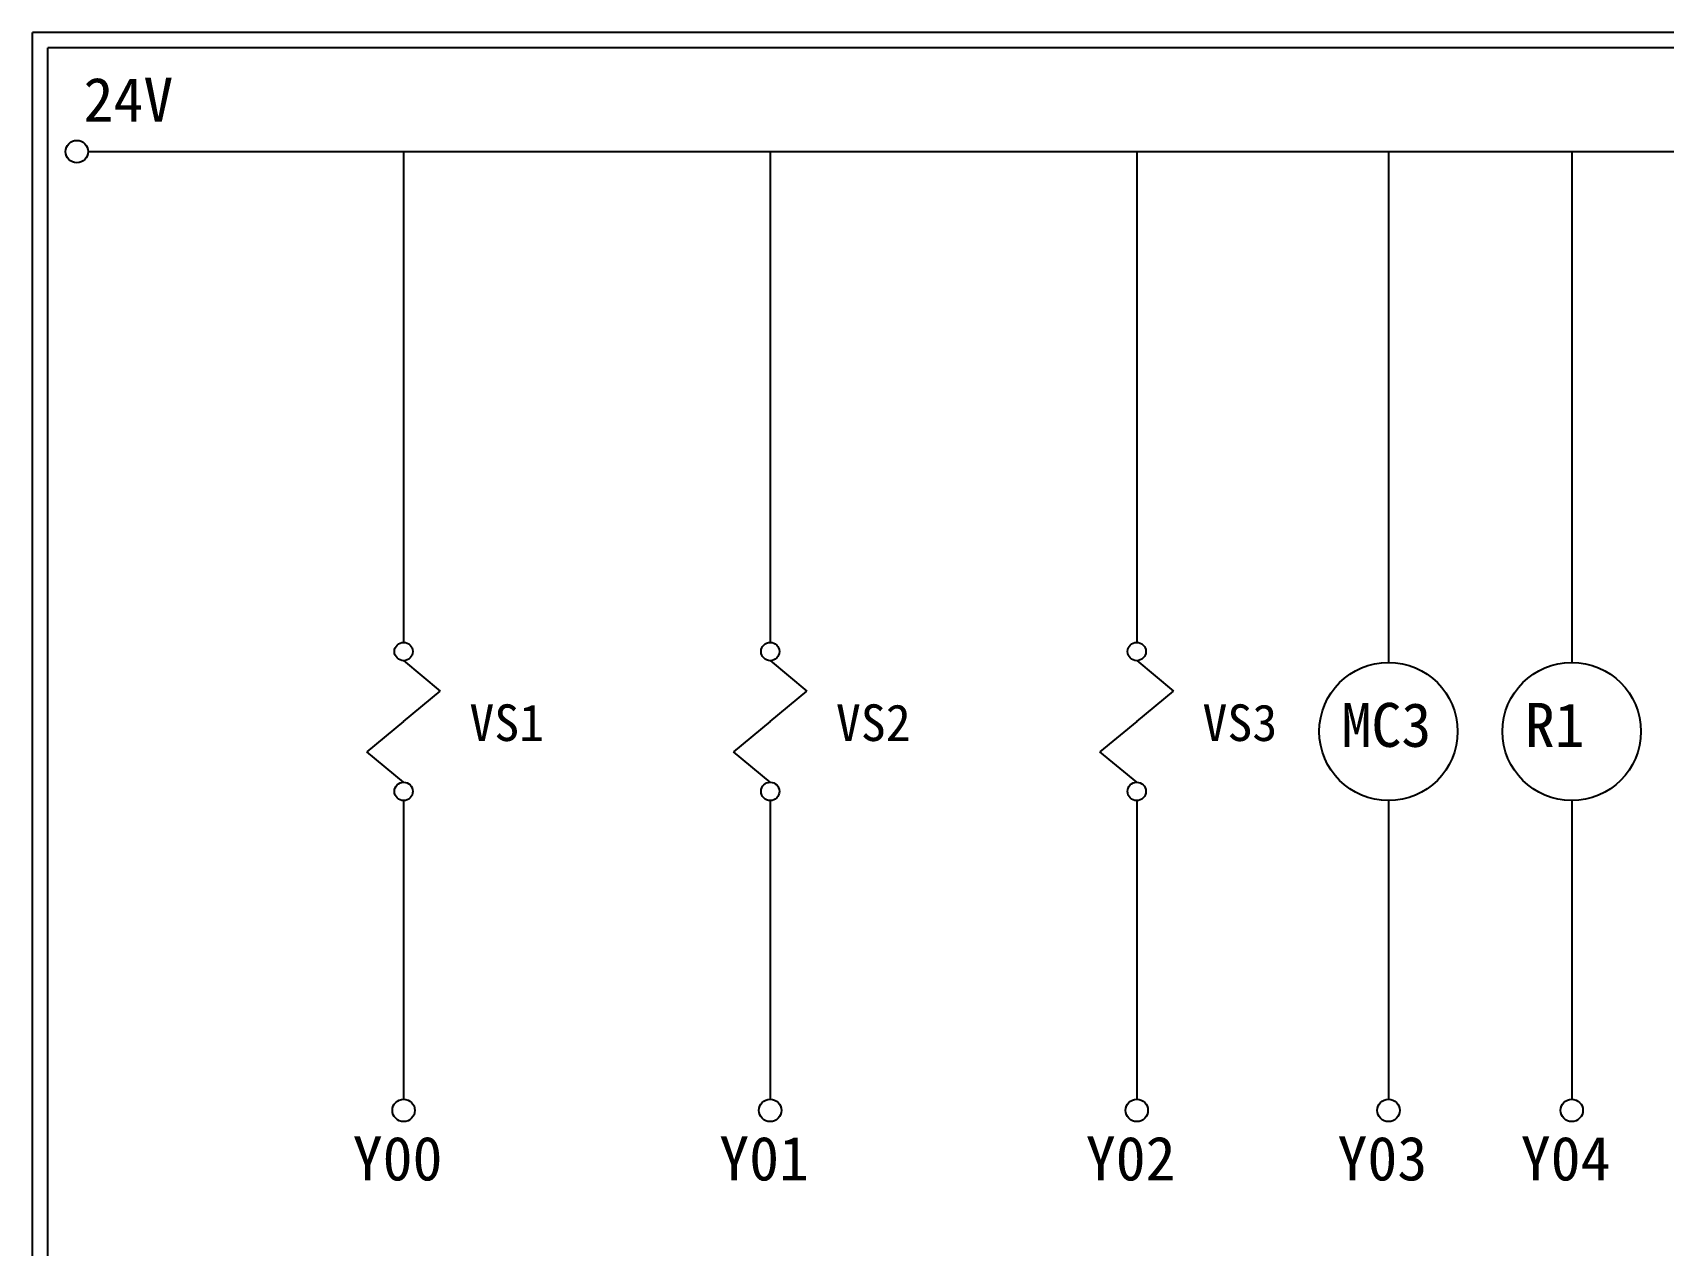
# Model space of a CAD drawing. Extents: x 926 to 1213, y 3 to 207.
# Drawn here: x 925.7 to 1059.2, y 107.6 to 207 of the extents above; entities that cross this region are included whole.
import ezdxf

# ---------------------------------------------------------------- set-up
doc = ezdxf.new("R2010")
doc.units = 0
doc.layers.add('圖框層', color=7, linetype='CONTINUOUS')
doc.layers.add('標尺寸層', color=3, linetype='CONTINUOUS')
doc.styles.add('STSL', font='kaiu.ttf')

msp = doc.modelspace()

# ---------------------------------------------------------------- linework, layer by layer
at = {"layer": '圖框層', "color": 7}
for p, q in [((1212.74, 206.97), (925.74, 206.97)), ((925.74, 3), (925.74, 206.97)), ((1211.49, 205.72), (926.99, 205.72)), ((926.99, 4.25), (926.99, 205.72))]:
    msp.add_line(p, q, dxfattribs=at)
at = {"layer": '標尺寸層', "color": 7}
for p, q in [((930.28, 197.22), (1207.88, 197.22)), ((956.11, 197.22), (956.11, 157.03)), ((986.11, 197.22), (986.11, 157.03)), ((1016.11, 197.22), (1016.11, 157.03)), ((1036.71, 197.22), (1036.71, 155.39)), ((1051.71, 197.22), (1051.71, 155.39)), ((956.11, 155.53), (959.11, 153.04)), ((986.11, 155.53), (989.11, 153.04)), ((1016.11, 155.53), (1019.11, 153.04)), ((956.11, 150.55), (959.11, 153.04)), ((986.11, 150.55), (989.11, 153.04)), ((1016.11, 150.55), (1019.11, 153.04)), ((956.11, 150.55), (953.1, 148.06)), ((986.11, 150.55), (983.1, 148.06)), ((1016.11, 150.55), (1013.1, 148.06)), ((956.11, 145.57), (953.1, 148.06)), ((986.11, 145.57), (983.1, 148.06)), ((1016.11, 145.57), (1013.1, 148.06)), ((956.11, 144.07), (956.11, 119.62)), ((986.11, 144.07), (986.11, 119.62)), ((1016.11, 144.07), (1016.11, 119.62)), ((1036.71, 144.07), (1036.71, 119.62)), ((1051.71, 144.07), (1051.71, 119.62))]:
    msp.add_line(p, q, dxfattribs=at)
for centre, radius in [((929.36, 197.22), 0.92), ((956.11, 156.28), 0.751), ((986.11, 156.28), 0.751), ((1016.11, 156.28), 0.751), ((1036.71, 149.73), 5.66), ((1051.71, 149.73), 5.66), ((956.11, 144.82), 0.751), ((986.11, 144.82), 0.751), ((1016.11, 144.82), 0.751), ((956.11, 118.7), 0.92), ((986.11, 118.7), 0.92), ((1016.11, 118.7), 0.92), ((1036.71, 118.7), 0.92), ((1051.71, 118.7), 0.92)]:
    msp.add_circle(centre, radius, dxfattribs=at)

# ---------------------------------------------------------------- texts
at = {"layer": '圖框層', "color": 4, "style": 'STSL'}
for s, height, p in [('24V', 3.6, (929.91, 199.68)), ('VS1', 3, (961.49, 148.95)), ('VS2', 3, (991.49, 148.95)), ('VS3', 3, (1021.49, 148.95)), ('MC3', 3.6, (1032.87, 148.47)), ('R1', 3.6, (1047.87, 148.47)), ('Y00', 3.6, (951.94, 112.96)), ('Y01', 3.6, (981.94, 112.96)), ('Y02', 3.6, (1011.94, 112.96)), ('Y03', 3.6, (1032.54, 112.96)), ('Y04', 3.6, (1047.54, 112.96))]:
    msp.add_text(s, height=height, dxfattribs=at).set_placement(p)

doc.saveas('drawing.dxf')
